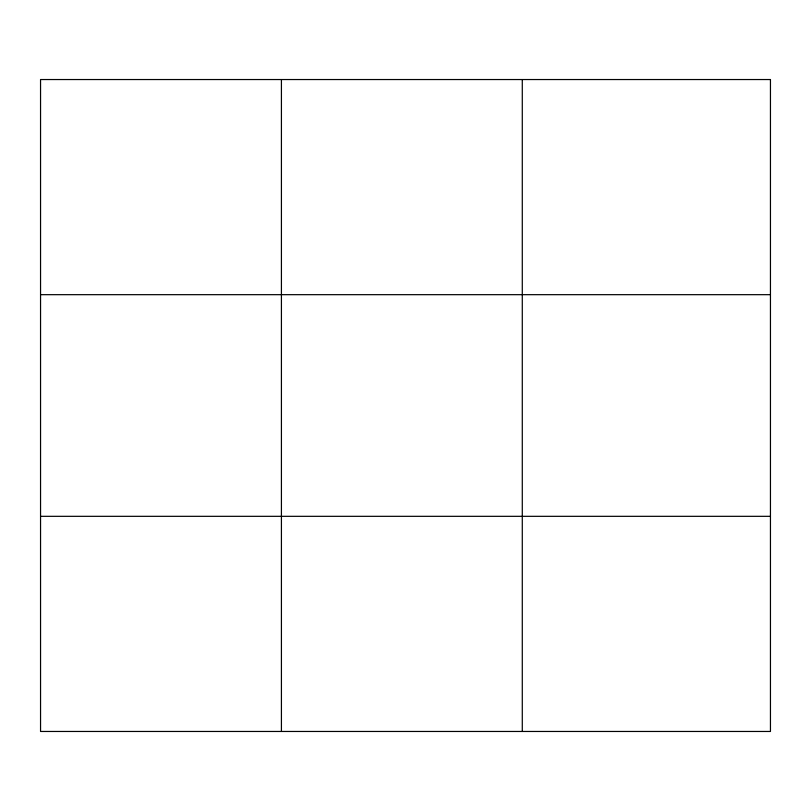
<?xml version="1.0" encoding="UTF-8"?>
<svg xmlns="http://www.w3.org/2000/svg" width="811" height="811" viewBox="0 0 811 811"><rect width="100%" height="100%" fill="white"/><g stroke="black" fill="none" stroke-linecap="round" stroke-linejoin="round"><path stroke-width="1.22" d="M281.417 79.539L281.417 731.461M522.284 79.539L522.284 731.461M40.55 294.677L770.45 294.677M40.55 516.323L770.45 516.323M770.45 79.539L770.45 731.461L40.55 731.461L40.55 79.539L770.45 79.539"/></g></svg>
